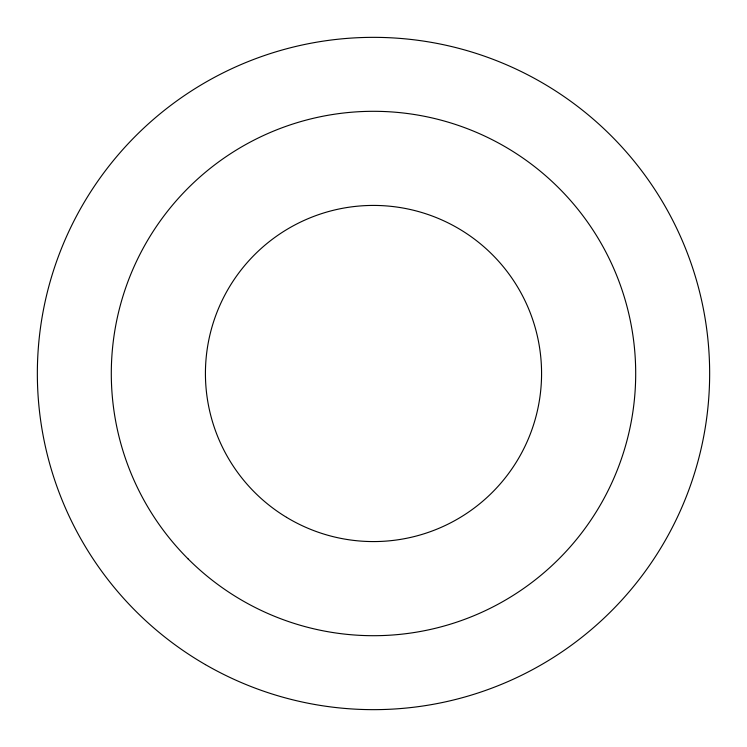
<?xml version="1.0" encoding="UTF-8"?>
<svg xmlns="http://www.w3.org/2000/svg" width="747" height="747" viewBox="0 0 747 747"><rect width="100%" height="100%" fill="white"/><g stroke="black" fill="none" stroke-linecap="round" stroke-linejoin="round"><path stroke-width="1.12" d="M205.425 664.615A336.15 336.15 0 0 0 709.65 373.5A336.15 336.15 0 0 0 205.425 82.385A336.15 336.15 0 0 0 205.425 664.615M188.095 558.905A262.197 262.197 0 0 0 626.761 441.365A262.197 262.197 0 0 0 305.635 120.239A262.197 262.197 0 0 0 188.095 558.905M286.549 517.335A168.075 168.075 0 0 0 541.538 376.88A168.075 168.075 0 0 0 292.413 226.276A168.075 168.075 0 0 0 286.549 517.335"/></g></svg>
